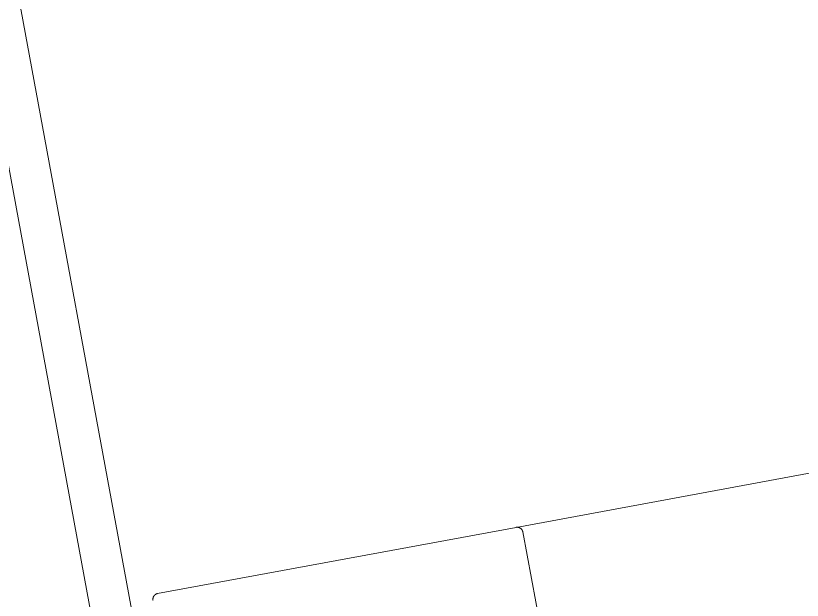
# Model space of a CAD drawing. Header units: millimetres. Extents: x -159872 to 386485, y -250577 to 158966.
# Drawn here: x 178125.96 to 178153.14, y 3727.24 to 3747.44 of the extents above; entities that cross this region are included whole.
import ezdxf

# ---------------------------------------------------------------- set-up
doc = ezdxf.new("R2010")
doc.units = ezdxf.units.MM
doc.layers.get('0').update_dxf_attribs({"lineweight": 25})
doc.layers.add('LDS-equipment-kitchen equipment', color=3, linetype='Continuous', lineweight=13)

# ---------------------------------------------------------------- blocks, each defined once
blk = doc.blocks.new('A$C73be1ed8')
at = {"transparency": 33554687}
for points in [[(672.8, 625.188, 0), (13.624, 625.188, 0)], [(14.112, 623.788, 0), (672.312, 623.788, 0)], [(614.7, 622.8, 0), (614.7, 610.2, 0)], [(614.7, 610.2, 0), (614.7, 39.6, 0)], [(614.9, 610, 0), (619, 610, 0)]]:
    blk.add_polyline3d(points, dxfattribs=at)
for points in [[(614.7, 622.8, 0), (614.7, 622.805, 0), (614.7, 622.81, 0), (614.701, 622.815, 0), (614.701, 622.82, 0), (614.702, 622.824, 0), (614.702, 622.829, 0), (614.703, 622.834, 0), (614.704, 622.839, 0), (614.705, 622.844, 0), (614.706, 622.849, 0), (614.707, 622.853, 0), (614.709, 622.858, 0), (614.71, 622.863, 0), (614.712, 622.867, 0), (614.713, 622.872, 0), (614.715, 622.877, 0), (614.717, 622.881, 0), (614.719, 622.886, 0), (614.721, 622.89, 0), (614.724, 622.894, 0), (614.726, 622.899, 0), (614.728, 622.903, 0), (614.731, 622.907, 0), (614.734, 622.911, 0), (614.736, 622.915, 0), (614.739, 622.919, 0), (614.742, 622.923, 0), (614.745, 622.927, 0), (614.749, 622.931, 0), (614.752, 622.934, 0), (614.755, 622.938, 0), (614.759, 622.941, 0), (614.762, 622.945, 0), (614.766, 622.948, 0), (614.769, 622.951, 0), (614.773, 622.955, 0), (614.777, 622.958, 0), (614.781, 622.961, 0), (614.785, 622.964, 0), (614.789, 622.966, 0), (614.793, 622.969, 0), (614.797, 622.972, 0), (614.801, 622.974, 0), (614.806, 622.976, 0), (614.81, 622.979, 0), (614.814, 622.981, 0), (614.819, 622.983, 0), (614.823, 622.985, 0), (614.828, 622.987, 0), (614.833, 622.988, 0), (614.837, 622.99, 0), (614.842, 622.991, 0), (614.847, 622.993, 0), (614.851, 622.994, 0), (614.856, 622.995, 0), (614.861, 622.996, 0), (614.866, 622.997, 0), (614.871, 622.998, 0), (614.876, 622.998, 0), (614.88, 622.999, 0), (614.885, 622.999, 0), (614.89, 623, 0), (614.895, 623, 0), (614.9, 623, 0)], [(614.9, 610, 0), (614.895, 610, 0), (614.89, 610, 0), (614.885, 610.001, 0), (614.88, 610.001, 0), (614.876, 610.002, 0), (614.871, 610.002, 0), (614.866, 610.003, 0), (614.861, 610.004, 0), (614.856, 610.005, 0), (614.851, 610.006, 0), (614.847, 610.007, 0), (614.842, 610.009, 0), (614.837, 610.01, 0), (614.833, 610.012, 0), (614.828, 610.013, 0), (614.823, 610.015, 0), (614.819, 610.017, 0), (614.814, 610.019, 0), (614.81, 610.021, 0), (614.806, 610.024, 0), (614.801, 610.026, 0), (614.797, 610.028, 0), (614.793, 610.031, 0), (614.789, 610.034, 0), (614.785, 610.036, 0), (614.781, 610.039, 0), (614.777, 610.042, 0), (614.773, 610.045, 0), (614.769, 610.049, 0), (614.766, 610.052, 0), (614.762, 610.055, 0), (614.759, 610.059, 0), (614.755, 610.062, 0), (614.752, 610.066, 0), (614.749, 610.069, 0), (614.745, 610.073, 0), (614.742, 610.077, 0), (614.739, 610.081, 0), (614.736, 610.085, 0), (614.734, 610.089, 0), (614.731, 610.093, 0), (614.728, 610.097, 0), (614.726, 610.101, 0), (614.724, 610.106, 0), (614.721, 610.11, 0), (614.719, 610.114, 0), (614.717, 610.119, 0), (614.715, 610.123, 0), (614.713, 610.128, 0), (614.712, 610.133, 0), (614.71, 610.137, 0), (614.709, 610.142, 0), (614.707, 610.147, 0), (614.706, 610.151, 0), (614.705, 610.156, 0), (614.704, 610.161, 0), (614.703, 610.166, 0), (614.702, 610.171, 0), (614.702, 610.176, 0), (614.701, 610.18, 0), (614.701, 610.185, 0), (614.7, 610.19, 0), (614.7, 610.195, 0), (614.7, 610.2, 0)]]:
    blk.add_polyline3d(points)

msp = doc.modelspace()

# ---------------------------------------------------------------- block references
at = {"layer": 'LDS-equipment-kitchen equipment', "xscale": -1, "rotation": 100.4582459913295}
msp.add_blockref('A$C73be1ed8', (178631.73576, 4445.00837, 0), dxfattribs=at)

doc.saveas('drawing.dxf')
